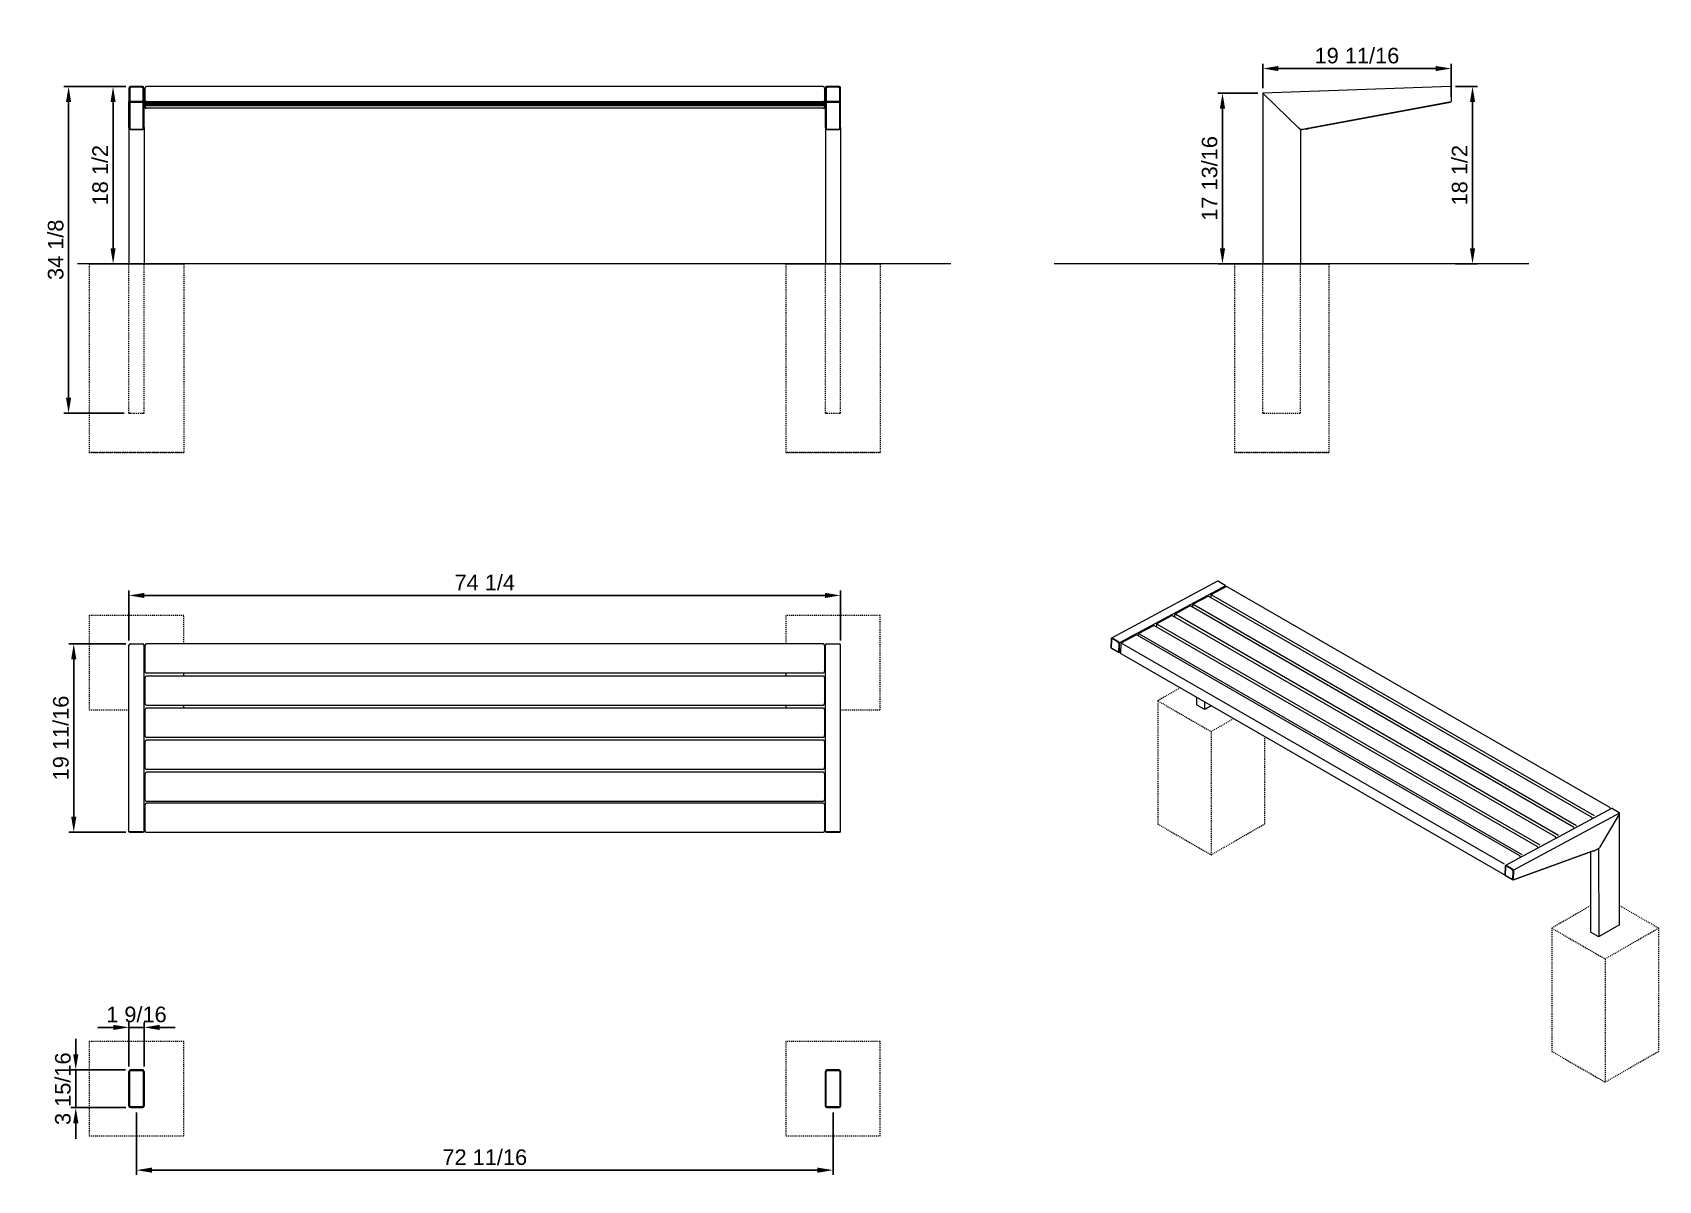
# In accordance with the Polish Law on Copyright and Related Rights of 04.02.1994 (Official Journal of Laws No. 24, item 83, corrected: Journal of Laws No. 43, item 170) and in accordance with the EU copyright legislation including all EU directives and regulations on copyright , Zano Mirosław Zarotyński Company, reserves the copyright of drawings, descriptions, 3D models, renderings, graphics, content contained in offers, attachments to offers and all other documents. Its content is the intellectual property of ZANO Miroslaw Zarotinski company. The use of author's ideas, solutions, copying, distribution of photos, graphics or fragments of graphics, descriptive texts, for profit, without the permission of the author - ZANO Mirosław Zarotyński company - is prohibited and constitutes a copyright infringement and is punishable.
# Model space of a CAD drawing. Header units: inches. Extents: x -1 to 169, y -3 to 117.
import ezdxf

# ---------------------------------------------------------------- set-up
doc = ezdxf.new("R2010")
doc.units = ezdxf.units.IN
doc.header["$PDSIZE"] = -1
doc.linetypes.add('HIDDEN', pattern=[1.905, 1.27, -0.635])
for name, color, linetype, lineweight in [('ZANO_R', 7, 'Continuous', 0), ('ZANO_R_przerywana', 250, 'HIDDEN', 0), ('ZANO_W', 1, 'Continuous', 0)]:
    doc.layers.add(name, color=color, linetype=linetype, lineweight=lineweight)
doc.styles.get("Standard").update_dxf_attribs({"font": 'arial.ttf'})
doc.dimstyles.new('amerykanie', dxfattribs={"dimtxt": 50, "dimasz": 50, "dimexe": 0.5, "dimexo": 0.5, "dimgap": 1, "dimtad": 1, "dimdec": 0, "dimzin": 0, "dimlunit": 5, "dimtxsty": 'Standard', "dimcen": 0.09, "dimclrd": 1, "dimclre": 1, "dimclrt": 1, "dimazin": 0, "dimtfac": 1, "dimtdec": 0, "dimtmove": 0, "dimatfit": 3, "dimfxl": 1, "dimtzin": 0, "dimarcsym": 1})

# ---------------------------------------------------------------- blocks, each defined once
blk = doc.blocks.new('*D355')
at = {"layer": 'Defpoints', "color": 0}
for p in [(9.67, 111.58), (7.85, 93.07), (9.51, 93.07)]:
    blk.add_point(p, dxfattribs=at)
at = {"layer": 'ZANO_W', "color": 1, "lineweight": -2}
for p, q in [((9.17, 111.58), (7.35, 111.58)), ((7.85, 109.96), (7.85, 94.7)), ((9.01, 93.07), (7.35, 93.07))]:
    blk.add_line(p, q, dxfattribs=at)
at = {"layer": 'ZANO_W', "color": 1}
for points in [[(8.12, 109.96), (7.58, 109.96), (7.85, 111.58)], [(7.58, 94.7), (8.12, 94.7), (7.85, 93.07)]]:
    blk.add_solid(points, dxfattribs=at)
at = {"layer": 'ZANO_W', "color": 1, "insert": (6.51, 102.33), "char_height": 1.625, "attachment_point": 5, "rotation": 90}
blk.add_mtext('18 1/2', dxfattribs=at)
blk = doc.blocks.new('*D356')
at = {"layer": 'Defpoints', "color": 0}
for p in [(9.67, 111.58), (3.21, 77.49), (9.51, 77.49)]:
    blk.add_point(p, dxfattribs=at)
at = {"layer": 'ZANO_W', "color": 1, "lineweight": -2}
for p, q in [((9.17, 111.58), (2.71, 111.58)), ((3.21, 109.96), (3.21, 79.11)), ((9.01, 77.49), (2.71, 77.49))]:
    blk.add_line(p, q, dxfattribs=at)
at = {"layer": 'ZANO_W', "color": 1}
for points in [[(3.48, 109.96), (2.94, 109.96), (3.21, 111.58)], [(2.94, 79.11), (3.48, 79.11), (3.21, 77.49)]]:
    blk.add_solid(points, dxfattribs=at)
at = {"layer": 'ZANO_W', "color": 1, "insert": (1.87, 94.54), "char_height": 1.625, "attachment_point": 5, "rotation": 90}
blk.add_mtext('34 1/8', dxfattribs=at)
blk = doc.blocks.new('*D357')
at = {"layer": 'Defpoints', "color": 0}
for p in [(147.45, 113.46), (127.79, 110.9), (147.45, 110.01)]:
    blk.add_point(p, dxfattribs=at)
at = {"layer": 'ZANO_W', "color": 1, "lineweight": -2}
for p, q in [((127.79, 111.4), (127.79, 113.96)), ((147.45, 110.51), (147.45, 113.96)), ((129.41, 113.46), (145.83, 113.46))]:
    blk.add_line(p, q, dxfattribs=at)
at = {"layer": 'ZANO_W', "color": 1}
for points in [[(129.41, 113.73), (129.41, 113.19), (127.79, 113.46)], [(145.83, 113.19), (145.83, 113.73), (147.45, 113.46)]]:
    blk.add_solid(points, dxfattribs=at)
at = {"layer": 'ZANO_W', "color": 1, "insert": (137.62, 114.8), "char_height": 1.625, "attachment_point": 5}
blk.add_mtext('19 11/16', dxfattribs=at)
blk = doc.blocks.new('*D358')
at = {"layer": 'Defpoints', "color": 0}
for p in [(127.79, 110.9), (123.59, 93.07), (127.79, 93.07)]:
    blk.add_point(p, dxfattribs=at)
at = {"layer": 'ZANO_W', "color": 1, "lineweight": -2}
for p, q in [((127.29, 110.9), (123.09, 110.9)), ((123.59, 109.27), (123.59, 94.7)), ((127.29, 93.07), (123.09, 93.07))]:
    blk.add_line(p, q, dxfattribs=at)
at = {"layer": 'ZANO_W', "color": 1}
for points in [[(123.87, 109.27), (123.32, 109.27), (123.59, 110.9)], [(123.32, 94.7), (123.87, 94.7), (123.59, 93.07)]]:
    blk.add_solid(points, dxfattribs=at)
at = {"layer": 'ZANO_W', "color": 1, "insert": (122.25, 101.99), "char_height": 1.625, "attachment_point": 5, "rotation": 90}
blk.add_mtext('17 13/16', dxfattribs=at)
blk = doc.blocks.new('*D359')
at = {"layer": 'Defpoints', "color": 0}
for p in [(147.4, 111.58), (147.4, 93.07), (149.68, 93.07)]:
    blk.add_point(p, dxfattribs=at)
at = {"layer": 'ZANO_W', "color": 1, "lineweight": -2}
for p, q in [((147.9, 111.58), (150.18, 111.58)), ((149.68, 109.96), (149.68, 94.7)), ((147.9, 93.07), (150.18, 93.07))]:
    blk.add_line(p, q, dxfattribs=at)
at = {"layer": 'ZANO_W', "color": 1}
for points in [[(149.95, 109.96), (149.41, 109.96), (149.68, 111.58)], [(149.41, 94.7), (149.95, 94.7), (149.68, 93.07)]]:
    blk.add_solid(points, dxfattribs=at)
at = {"layer": 'ZANO_W', "color": 1, "insert": (148.34, 102.33), "char_height": 1.625, "attachment_point": 5, "rotation": 90}
blk.add_mtext('18 1/2', dxfattribs=at)
blk = doc.blocks.new('*D360')
at = {"layer": 'Defpoints', "color": 0}
for p in [(83.75, 58.46), (9.51, 53.25), (83.75, 53.25)]:
    blk.add_point(p, dxfattribs=at)
at = {"layer": 'ZANO_W', "color": 1, "lineweight": -2}
for p, q in [((9.51, 53.75), (9.51, 58.96)), ((11.13, 58.46), (82.12, 58.46)), ((83.75, 53.75), (83.75, 58.96))]:
    blk.add_line(p, q, dxfattribs=at)
at = {"layer": 'ZANO_W', "color": 1}
for points in [[(11.13, 58.73), (11.13, 58.19), (9.51, 58.46)], [(82.12, 58.19), (82.12, 58.73), (83.75, 58.46)]]:
    blk.add_solid(points, dxfattribs=at)
at = {"layer": 'ZANO_W', "color": 1, "insert": (46.63, 59.8), "char_height": 1.625, "attachment_point": 5}
blk.add_mtext('74 1/4', dxfattribs=at)
blk = doc.blocks.new('*D361')
at = {"layer": 'Defpoints', "color": 0}
for p in [(9.67, 53.41), (3.75, 33.74), (9.67, 33.74)]:
    blk.add_point(p, dxfattribs=at)
at = {"layer": 'ZANO_W', "color": 1, "lineweight": -2}
for p, q in [((9.17, 53.41), (3.25, 53.41)), ((3.75, 51.79), (3.75, 35.37)), ((9.17, 33.74), (3.25, 33.74))]:
    blk.add_line(p, q, dxfattribs=at)
at = {"layer": 'ZANO_W', "color": 1}
for points in [[(4.02, 51.79), (3.48, 51.79), (3.75, 53.41)], [(3.48, 35.37), (4.02, 35.37), (3.75, 33.74)]]:
    blk.add_solid(points, dxfattribs=at)
at = {"layer": 'ZANO_W', "color": 1, "insert": (2.41, 43.58), "char_height": 1.625, "attachment_point": 5, "rotation": 90}
blk.add_mtext('19 11/16', dxfattribs=at)
blk = doc.blocks.new('*D362')
at = {"layer": 'Defpoints', "color": 0}
for p in [(10.3, 5), (82.96, 5), (82.96, -1.53)]:
    blk.add_point(p, dxfattribs=at)
at = {"layer": 'ZANO_W', "color": 1, "lineweight": -2}
for p, q in [((10.3, 4.5), (10.3, -2.03)), ((82.96, 4.5), (82.96, -2.03)), ((11.92, -1.53), (81.34, -1.53))]:
    blk.add_line(p, q, dxfattribs=at)
at = {"layer": 'ZANO_W', "color": 1}
for points in [[(11.92, -1.26), (11.92, -1.8), (10.3, -1.53)], [(81.34, -1.8), (81.34, -1.26), (82.96, -1.53)]]:
    blk.add_solid(points, dxfattribs=at)
at = {"layer": 'ZANO_W', "color": 1, "insert": (46.63, -0.19), "char_height": 1.625, "attachment_point": 5}
blk.add_mtext('72 11/16', dxfattribs=at)
blk = doc.blocks.new('*D363')
at = {"layer": 'Defpoints', "color": 0}
for p in [(11.09, 13.37), (9.51, 8.78), (11.09, 8.78)]:
    blk.add_point(p, dxfattribs=at)
at = {"layer": 'ZANO_W', "color": 1, "lineweight": -2}
for p, q in [((9.51, 9.28), (9.51, 13.87)), ((11.09, 9.28), (11.09, 13.87)), ((7.88, 13.37), (6.26, 13.37)), ((9.51, 13.37), (11.09, 13.37)), ((12.71, 13.37), (14.34, 13.37))]:
    blk.add_line(p, q, dxfattribs=at)
at = {"layer": 'ZANO_W', "color": 1}
for points in [[(7.88, 13.1), (7.88, 13.64), (9.51, 13.37)], [(12.71, 13.64), (12.71, 13.1), (11.09, 13.37)]]:
    blk.add_solid(points, dxfattribs=at)
at = {"layer": 'ZANO_W', "color": 1, "insert": (10.29, 14.71), "char_height": 1.625, "attachment_point": 5}
blk.add_mtext('1 9/16', dxfattribs=at)
blk = doc.blocks.new('*D364')
at = {"layer": 'Defpoints', "color": 0}
for p in [(9.66, 8.94), (3.96, 5), (9.67, 5)]:
    blk.add_point(p, dxfattribs=at)
at = {"layer": 'ZANO_W', "color": 1, "lineweight": -2}
for p, q in [((3.96, 10.56), (3.96, 12.19)), ((9.16, 8.94), (3.46, 8.94)), ((3.96, 8.94), (3.96, 5)), ((9.17, 5), (3.46, 5)), ((3.96, 3.37), (3.96, 1.75))]:
    blk.add_line(p, q, dxfattribs=at)
at = {"layer": 'ZANO_W', "color": 1}
for points in [[(3.69, 10.56), (4.23, 10.56), (3.96, 8.94)], [(4.23, 3.37), (3.69, 3.37), (3.96, 5)]]:
    blk.add_solid(points, dxfattribs=at)
at = {"layer": 'ZANO_W', "color": 1, "insert": (2.62, 6.97), "char_height": 1.625, "attachment_point": 5, "rotation": 90}
blk.add_mtext('3 15/16', dxfattribs=at)

msp = doc.modelspace()

# ---------------------------------------------------------------- linework, layer by layer
at = {"layer": 'ZANO_R'}
for p, q in [((9.50982, 111.42628), (9.50982, 110.00835)), ((9.5886, 111.42628), (9.5886, 110.00835)), ((9.5886, 111.33181), (9.5886, 110.04867)), ((10.92765, 111.58372), (9.66736, 111.58372)), ((10.92765, 111.505), (9.66736, 111.505)), ((10.83313, 111.505), (9.76188, 111.505)), ((11.00642, 110.00835), (11.00642, 111.42628)), ((11.00642, 110.04867), (11.00642, 111.33181)), ((11.08519, 110.00835), (11.08519, 111.42628)), ((11.18365, 110.00382), (11.18365, 111.42078)), ((81.91743, 111.57832), (11.34119, 111.57832)), ((11.34119, 111.57822), (11.34119, 111.57832)), ((81.91743, 111.57832), (81.91743, 111.57822)), ((82.07497, 111.42078), (82.07497, 110.00382)), ((82.17343, 111.42628), (82.17343, 110.00835)), ((82.2522, 111.42628), (82.2522, 110.00835)), ((82.2522, 111.33181), (82.2522, 110.04867)), ((83.59126, 111.58372), (82.33097, 111.58372)), ((83.59126, 111.505), (82.33097, 111.505)), ((83.49674, 111.505), (82.42549, 111.505)), ((83.67003, 110.00835), (83.67003, 111.42628)), ((83.67003, 110.04867), (83.67003, 111.33181)), ((83.74879, 110.00835), (83.74879, 111.42628)), ((147.39817, 111.58372), (127.78566, 110.89883)), ((127.78566, 110.89883), (127.78566, 93.07321)), ((131.56653, 107.24769), (127.9432, 110.7467)), ((147.40367, 111.42628), (147.45319, 110.00835)), ((9.5886, 110.00835), (9.50982, 110.00835)), ((9.50982, 107.29202), (9.50982, 110.00835)), ((9.5886, 110.04867), (11.00642, 110.04867)), ((9.5886, 110.04593), (11.00642, 110.04593)), ((9.5886, 109.99522), (9.5886, 110.00835)), ((9.5886, 109.91777), (9.5886, 109.99522)), ((11.00642, 109.99522), (9.5886, 109.99522)), ((11.00642, 109.91777), (9.5886, 109.91777)), ((9.5886, 109.91777), (9.5886, 107.15464)), ((11.08519, 110.00835), (11.00642, 110.00835)), ((11.00642, 110.00835), (11.00642, 109.99522)), ((11.00642, 109.91777), (11.00642, 109.99522)), ((11.00642, 107.15464), (11.00642, 109.91777)), ((11.08519, 107.29202), (11.08519, 110.00835)), ((11.18365, 109.98183), (11.18365, 110.00382)), ((11.18365, 109.91697), (11.18365, 109.98183)), ((82.07497, 109.98183), (11.18365, 109.98183)), ((11.18365, 109.89361), (11.18365, 109.91697)), ((11.18365, 109.80014), (11.18365, 109.89361)), ((11.18365, 109.77678), (11.18365, 109.80014)), ((11.18365, 109.68331), (11.18365, 109.77678)), ((11.18365, 109.65994), (11.18365, 109.68331)), ((11.18365, 109.65994), (11.18365, 109.58847)), ((11.18365, 109.58847), (82.07497, 109.58847)), ((11.18365, 109.58847), (11.18365, 109.35231)), ((11.18365, 109.35231), (82.07497, 109.35231)), ((11.18365, 109.35231), (11.18365, 109.33032)), ((11.34119, 110.00931), (81.91743, 110.00931)), ((11.34119, 109.91148), (81.91743, 109.91148)), ((11.34119, 109.8991), (81.91743, 109.8991)), ((11.34119, 109.79464), (81.91743, 109.79464)), ((11.34119, 109.78227), (81.91743, 109.78227)), ((11.34119, 109.67781), (81.91743, 109.67781)), ((81.91743, 109.66544), (11.34119, 109.66544)), ((81.91743, 109.32482), (11.34119, 109.32482)), ((82.07497, 109.98183), (82.07497, 110.00382)), ((82.07497, 109.91697), (82.07497, 109.98183)), ((82.07497, 109.91697), (82.07497, 109.89361)), ((82.07497, 109.80014), (82.07497, 109.89361)), ((82.07497, 109.80014), (82.07497, 109.77678)), ((82.07497, 109.68331), (82.07497, 109.77678)), ((82.07497, 109.68331), (82.07497, 109.65994)), ((82.07497, 109.58847), (82.07497, 109.65994)), ((82.07497, 109.58847), (82.07497, 109.35231)), ((82.07497, 109.35231), (82.07497, 109.33032)), ((82.2522, 110.00835), (82.17343, 110.00835)), ((82.17343, 107.29202), (82.17343, 110.00835)), ((82.2522, 110.04867), (83.67003, 110.04867)), ((82.2522, 110.04593), (83.67003, 110.04593)), ((82.2522, 109.99522), (82.2522, 110.00835)), ((82.2522, 109.91777), (82.2522, 109.99522)), ((83.67003, 109.99522), (82.2522, 109.99522)), ((83.67003, 109.91777), (82.2522, 109.91777)), ((82.2522, 109.91777), (82.2522, 107.15464)), ((83.74879, 110.00835), (83.67003, 110.00835)), ((83.67003, 110.00835), (83.67003, 109.99522)), ((83.67003, 109.91777), (83.67003, 109.99522)), ((83.67003, 107.15464), (83.67003, 109.91777)), ((83.74879, 107.29202), (83.74879, 110.00835)), ((147.39687, 109.91777), (132.52795, 107.15464)), ((132.83612, 107.29202), (147.45319, 110.00835)), ((147.39687, 109.91777), (147.38248, 109.99522)), ((9.50982, 107.29202), (9.50982, 107.24769)), ((9.50982, 107.24769), (9.50982, 93.07321)), ((9.66736, 107.09792), (10.92765, 107.09792)), ((10.92765, 107.09556), (9.66736, 107.09556)), ((9.8249, 107.11147), (10.77012, 107.11147)), ((11.08519, 107.29202), (11.08519, 107.24769)), ((11.08519, 107.24769), (11.08519, 93.07321)), ((82.17343, 107.29202), (82.17343, 107.24769)), ((82.17343, 107.24769), (82.17343, 93.07321)), ((82.33097, 107.09792), (83.59126, 107.09792)), ((83.59126, 107.09556), (82.33097, 107.09556)), ((82.4885, 107.11147), (83.43372, 107.11147)), ((83.74879, 107.29202), (83.74879, 107.24769)), ((83.74879, 107.24769), (83.74879, 93.07321)), ((131.79159, 107.09792), (131.72407, 107.09556)), ((131.72407, 107.09556), (131.72407, 93.07321)), ((132.29563, 107.11147), (132.28123, 107.18891)), ((95.24332, 93.07321), (4.13394, 93.07321)), ((5.3745, 93.07321), (15.22052, 93.07321)), ((15.22052, 93.07321), (5.3745, 93.07321)), ((9.50982, 93.07321), (9.66736, 93.07321)), ((9.66736, 93.07321), (9.50982, 93.07321)), ((9.66736, 93.07321), (10.92765, 93.07321)), ((10.92765, 93.07321), (11.08519, 93.07321)), ((11.08519, 93.07321), (10.92765, 93.07321)), ((78.0381, 93.07321), (87.88412, 93.07321)), ((87.88412, 93.07321), (78.0381, 93.07321)), ((82.17343, 93.07321), (82.33097, 93.07321)), ((82.33097, 93.07321), (82.17343, 93.07321)), ((82.33097, 93.07321), (83.59126, 93.07321)), ((83.59126, 93.07321), (83.74879, 93.07321)), ((83.74879, 93.07321), (83.59126, 93.07321)), ((155.54206, 93.07321), (106.01694, 93.07321)), ((124.83185, 93.07321), (134.67787, 93.07321)), ((134.67787, 93.07321), (124.83185, 93.07321)), ((127.78566, 93.07321), (127.9432, 93.07321)), ((127.9432, 93.07321), (127.78566, 93.07321)), ((127.9432, 93.07321), (131.56653, 93.07321)), ((131.56653, 93.07321), (131.72407, 93.07321)), ((131.72407, 93.07321), (131.56653, 93.07321)), ((9.50982, 77.48972), (9.66736, 77.48972)), ((9.66736, 77.48972), (9.50982, 77.48972)), ((123.07417, 59.95023), (112.00375, 54.00583)), ((123.91367, 59.46721), (112.84325, 53.52281)), ((123.161, 59.95677), (123.87393, 59.54521)), ((123.91084, 59.34445), (123.91084, 59.46466)), ((122.05717, 58.3491), (120.54312, 57.53611)), ((162.10376, 35.2996), (122.1798, 58.34721)), ((122.36933, 58.44506), (122.36327, 58.24129)), ((123.94973, 59.36533), (122.43568, 58.55235)), ((162.41717, 35.44313), (122.49321, 58.49073)), ((123.87393, 59.34294), (123.85808, 59.31612)), ((163.99632, 36.31584), (124.07236, 59.36345)), ((118.27205, 56.31663), (116.758, 55.50364)), ((158.31863, 33.26714), (118.39468, 56.31474)), ((118.58421, 56.41259), (118.57815, 56.20883)), ((120.16461, 57.33286), (118.65056, 56.51988)), ((158.63205, 33.41066), (118.70809, 56.45827)), ((160.2112, 34.28337), (120.28724, 57.33098)), ((120.47677, 57.42882), (120.47071, 57.22506)), ((160.52461, 34.42689), (120.60065, 57.4745)), ((114.55372, 54.32003), (113.03967, 53.50704)), ((154.60031, 31.27053), (114.67635, 54.31814)), ((114.79909, 54.38012), (114.79521, 54.24953)), ((116.37949, 55.3004), (114.86544, 54.48741)), ((154.84692, 31.37819), (114.92297, 54.4258)), ((156.42607, 32.2509), (116.50212, 55.29851)), ((116.69165, 55.39635), (116.68559, 55.19259)), ((156.73949, 32.39442), (116.81553, 55.44203)), ((9.50982, 33.79223), (9.50982, 53.25271)), ((9.66736, 53.41024), (10.92765, 53.41024)), ((11.08519, 33.79223), (11.08519, 53.25271)), ((11.18365, 50.55962), (11.18365, 53.23611)), ((81.91743, 53.39365), (11.34119, 53.39365)), ((11.34119, 53.39355), (11.34119, 53.39365)), ((81.91743, 53.39365), (81.91743, 53.39355)), ((82.07497, 53.23611), (82.07497, 50.55962)), ((82.17343, 33.79223), (82.17343, 53.25271)), ((82.33097, 53.41024), (83.59126, 53.41024)), ((83.74879, 33.79223), (83.74879, 53.25271)), ((111.97426, 53.94624), (111.94625, 53.00384)), ((111.99081, 52.97811), (111.94625, 53.00384)), ((112.01882, 53.92052), (111.99081, 52.97811)), ((112.01981, 52.98863), (111.99081, 52.97811)), ((112.01695, 53.85773), (111.99161, 53.00491)), ((111.99161, 53.00491), (112.79365, 52.5419)), ((112.02266, 52.93733), (112.0294, 52.98309)), ((112.82471, 52.47432), (112.02266, 52.93733)), ((112.07883, 53.93909), (112.04939, 53.92328)), ((112.77786, 53.53555), (112.06493, 53.94711)), ((112.77941, 53.58787), (112.06649, 53.99943)), ((112.72439, 53.56642), (112.1184, 53.91625)), ((112.79285, 52.5151), (112.82086, 53.45751)), ((112.79365, 52.5419), (112.81899, 53.39472)), ((112.83741, 52.48938), (112.86542, 53.43178)), ((112.97332, 53.39975), (112.94533, 52.45799)), ((153.02116, 30.39782), (113.0972, 53.44543)), ((112.83741, 52.48938), (112.79285, 52.5151)), ((112.94713, 52.51873), (112.82471, 52.47432)), ((112.82471, 52.47432), (112.82775, 52.49496)), ((112.94745, 52.52929), (112.83741, 52.48938)), ((112.98224, 52.40642), (152.9062, 29.35881)), ((11.18365, 50.51839), (11.18365, 50.55962)), ((11.18365, 47.21402), (11.18365, 49.8905)), ((81.91743, 50.36095), (11.34119, 50.36095)), ((81.91743, 50.04804), (11.34119, 50.04804)), ((11.34119, 50.04804), (11.34119, 50.04794)), ((15.22052, 50.04804), (15.22052, 50.36095)), ((78.0381, 50.36095), (78.0381, 50.04804)), ((81.91743, 50.04794), (81.91743, 50.04804)), ((82.07497, 50.55962), (82.07497, 50.51839)), ((82.07497, 49.8905), (82.07497, 47.21402)), ((120.89619, 47.8378), (120.89619, 47.0778)), ((11.08519, 46.51803), (11.18365, 46.51803)), ((11.18365, 47.17278), (11.18365, 47.21402)), ((11.18365, 43.86841), (11.18365, 46.5449)), ((11.34119, 47.01534), (81.91743, 47.01534)), ((81.91743, 46.70243), (11.34119, 46.70243)), ((11.34119, 46.70243), (11.34119, 46.70234)), ((15.22052, 46.70243), (15.22052, 47.01534)), ((78.0381, 47.01534), (78.0381, 46.70243)), ((81.91743, 46.70234), (81.91743, 46.70243)), ((82.07497, 47.21402), (82.07497, 47.17278)), ((82.07497, 46.5449), (82.07497, 43.86841)), ((82.07497, 46.51803), (82.17343, 46.51803)), ((120.9331, 47.02635), (121.64603, 46.61479)), ((121.82426, 46.61479), (122.4195, 46.95841)), ((11.18365, 43.82718), (11.18365, 43.86841)), ((11.18365, 40.5228), (11.18365, 43.19929)), ((11.34119, 43.66974), (81.91743, 43.66974)), ((81.91743, 43.35683), (11.34119, 43.35683)), ((11.34119, 43.35683), (11.34119, 43.35673)), ((81.91743, 43.35673), (81.91743, 43.35683)), ((82.07497, 43.86841), (82.07497, 43.82718)), ((82.07497, 43.19929), (82.07497, 40.5228)), ((11.18365, 40.48157), (11.18365, 40.5228)), ((11.18365, 37.1772), (11.18365, 39.85368)), ((11.34119, 40.32413), (81.91743, 40.32413)), ((81.91743, 40.01122), (11.34119, 40.01122)), ((11.34119, 40.01122), (11.34119, 40.01112)), ((81.91743, 40.01112), (81.91743, 40.01122)), ((82.07497, 40.5228), (82.07497, 40.48157)), ((82.07497, 39.85368), (82.07497, 37.1772)), ((11.18365, 37.13596), (11.18365, 37.1772)), ((11.18365, 33.94967), (11.18365, 36.62616)), ((11.34119, 36.97852), (81.91743, 36.97852)), ((81.91743, 36.78369), (11.34119, 36.78369)), ((11.34119, 36.78369), (11.34119, 36.7836)), ((81.91743, 36.7836), (81.91743, 36.78369)), ((82.07497, 37.1772), (82.07497, 37.13596)), ((82.07497, 36.62616), (82.07497, 33.94967)), ((164.17891, 36.22097), (153.1085, 30.27657)), ((165.01841, 35.73795), (153.94799, 29.79355)), ((164.05788, 36.15598), (164.05928, 36.20295)), ((164.26574, 36.22751), (164.97867, 35.81594)), ((165.01558, 24.12022), (165.01558, 35.73539)), ((11.18365, 33.90019), (11.18365, 33.94967)), ((82.07497, 33.94967), (82.07497, 33.90019)), ((160.27276, 34.12351), (160.27416, 34.17048)), ((162.16532, 35.13974), (162.16672, 35.18671)), ((164.97867, 35.61368), (162.929, 32.14476)), ((9.50982, 33.79223), (9.50982, 33.74272)), ((9.5886, 33.74272), (9.50982, 33.74272)), ((9.5886, 33.79223), (9.5886, 33.74272)), ((9.5886, 33.78893), (9.5886, 33.74412)), ((9.5886, 33.74412), (11.00642, 33.74412)), ((10.92765, 33.79773), (9.66736, 33.79773)), ((10.92765, 33.79498), (9.66736, 33.79498)), ((10.83313, 33.79498), (9.76188, 33.79498)), ((11.00642, 33.74272), (11.00642, 33.79223)), ((11.00642, 33.74412), (11.00642, 33.78893)), ((11.08519, 33.74272), (11.00642, 33.74272)), ((11.08519, 33.74272), (11.08519, 33.79223)), ((11.34119, 33.74275), (81.91743, 33.74275)), ((82.17343, 33.79223), (82.17343, 33.74272)), ((82.2522, 33.74272), (82.17343, 33.74272)), ((82.2522, 33.79223), (82.2522, 33.74272)), ((82.2522, 33.78893), (82.2522, 33.74412)), ((82.2522, 33.74412), (83.67003, 33.74412)), ((83.59126, 33.79773), (82.33097, 33.79773)), ((83.59126, 33.79498), (82.33097, 33.79498)), ((83.49674, 33.79498), (82.42549, 33.79498)), ((83.67003, 33.74272), (83.67003, 33.79223)), ((83.67003, 33.74412), (83.67003, 33.78893)), ((83.74879, 33.74272), (83.67003, 33.74272)), ((83.74879, 33.74272), (83.74879, 33.79223)), ((158.3802, 33.10727), (158.3816, 33.15424)), ((162.34058, 31.79574), (153.92945, 28.74506)), ((162.21081, 31.75912), (153.94215, 28.76012)), ((154.66188, 31.11067), (154.66327, 31.15764)), ((156.48764, 32.09104), (156.48904, 32.13801)), ((162.00093, 31.67254), (162.00093, 23.34853)), ((162.60889, 31.92912), (162.8376, 32.05193)), ((153.079, 30.21698), (153.05099, 29.27457)), ((153.09555, 29.24885), (153.05099, 29.27457)), ((153.12356, 30.19125), (153.09555, 29.24885)), ((153.12455, 29.25937), (153.09555, 29.24885)), ((153.12169, 30.12847), (153.09635, 29.27565)), ((153.09635, 29.27565), (153.89839, 28.81264)), ((153.12741, 29.20807), (153.13414, 29.25383)), ((153.92945, 28.74506), (153.12741, 29.20807)), ((153.18358, 30.20982), (153.15414, 30.19402)), ((153.8826, 29.80629), (153.16967, 30.21785)), ((153.88416, 29.85861), (153.17123, 30.27017)), ((153.82913, 29.83715), (153.22314, 30.18698)), ((153.89759, 28.78584), (153.9256, 29.72824)), ((153.89839, 28.81264), (153.92374, 29.66546)), ((153.94215, 28.76012), (153.97016, 29.70252)), ((153.94215, 28.76012), (153.89759, 28.78584)), ((153.92945, 28.74506), (153.93249, 28.7657)), ((162.929, 22.88552), (164.97867, 24.06877)), ((162.03784, 23.29709), (162.75077, 22.88552)), ((9.50982, 8.77768), (9.50982, 5.15435)), ((9.50982, 5.15435), (9.50982, 8.77768)), ((9.5886, 5.15435), (9.5886, 8.77768)), ((10.92765, 8.93522), (9.66736, 8.93522)), ((9.66736, 8.93522), (10.92765, 8.93522)), ((9.66736, 8.85645), (10.92765, 8.85645)), ((11.00642, 8.77768), (11.00642, 5.15435)), ((11.08519, 5.15435), (11.08519, 8.77768)), ((11.08519, 8.77768), (11.08519, 5.15435)), ((82.17343, 8.77768), (82.17343, 5.15435)), ((82.17343, 5.15435), (82.17343, 8.77768)), ((82.2522, 5.15435), (82.2522, 8.77768)), ((83.59126, 8.93522), (82.33097, 8.93522)), ((82.33097, 8.93522), (83.59126, 8.93522)), ((82.33097, 8.85645), (83.59126, 8.85645)), ((83.67003, 8.77768), (83.67003, 5.15435)), ((83.74879, 5.15435), (83.74879, 8.77768)), ((83.74879, 8.77768), (83.74879, 5.15435)), ((10.92765, 5.07558), (9.66736, 5.07558)), ((9.66736, 4.99681), (10.92765, 4.99681)), ((10.92765, 4.99681), (9.66736, 4.99681)), ((83.59126, 5.07558), (82.33097, 5.07558)), ((82.33097, 4.99681), (83.59126, 4.99681)), ((83.59126, 4.99681), (82.33097, 4.99681))]:
    msp.add_line(p, q, dxfattribs=at)
at = {"layer": 'ZANO_R', "flags": 128}
for points in [[(127.9432, 110.7467), (127.91584, 110.77312), (127.88932, 110.79873), (127.86443, 110.82277), (127.84193, 110.84449), (127.82252, 110.86324), (127.80677, 110.87845), (127.79516, 110.88966), (127.78805, 110.89652), (127.78566, 110.89883)], [(127.78566, 110.89883), (127.78805, 110.89652), (127.79516, 110.88966), (127.80677, 110.87845), (127.82252, 110.86324), (127.84193, 110.84449), (127.86443, 110.82277), (127.88932, 110.79873), (127.91584, 110.77312), (127.9432, 110.7467)], [(147.39817, 111.58372), (147.39828, 111.58069), (147.39859, 111.57173), (147.3991, 111.55718), (147.39978, 111.5376), (147.40062, 111.51375), (147.40157, 111.48653), (147.4026, 111.45699), (147.40367, 111.42628)], [(9.5886, 107.15464), (9.59314, 107.14622), (9.60658, 107.13812), (9.62842, 107.13065), (9.6578, 107.12411), (9.69361, 107.11874), (9.73447, 107.11475), (9.7788, 107.11229), (9.8249, 107.11147)], [(10.77012, 107.11147), (10.81622, 107.11229), (10.86055, 107.11475), (10.9014, 107.11874), (10.93721, 107.12411), (10.96659, 107.13065), (10.98843, 107.13812), (11.00188, 107.14622), (11.00642, 107.15464)], [(82.2522, 107.15464), (82.25674, 107.14622), (82.27019, 107.13812), (82.29202, 107.13065), (82.32141, 107.12411), (82.35722, 107.11874), (82.39807, 107.11475), (82.4424, 107.11229), (82.4885, 107.11147)], [(83.43372, 107.11147), (83.47982, 107.11229), (83.52415, 107.11475), (83.565, 107.11874), (83.60081, 107.12411), (83.6302, 107.13065), (83.65204, 107.13812), (83.66548, 107.14622), (83.67003, 107.15464)], [(131.72407, 107.09556), (131.72167, 107.09787), (131.71457, 107.10473), (131.70296, 107.11594), (131.68721, 107.13115), (131.66779, 107.1499), (131.6453, 107.17162), (131.62041, 107.19566), (131.59389, 107.22127), (131.56653, 107.24769)], [(131.56653, 107.24769), (131.59726, 107.21801), (131.62682, 107.18947), (131.65405, 107.16317), (131.67793, 107.14012), (131.69752, 107.1212), (131.71208, 107.10714), (131.72104, 107.09848), (131.72407, 107.09556)], [(131.79159, 107.09792), (131.79921, 107.09933), (131.82194, 107.10356), (131.85947, 107.11053), (131.91124, 107.12015), (131.97649, 107.13228), (132.05428, 107.14673), (132.14347, 107.16331), (132.24276, 107.18176), (132.3507, 107.20182), (132.46573, 107.22319), (132.58615, 107.24557), (132.71022, 107.26863), (132.83612, 107.29202)], [(132.52795, 107.15464), (132.48263, 107.14622), (132.43904, 107.13812), (132.39888, 107.13065), (132.36367, 107.12411), (132.33478, 107.11874), (132.31331, 107.11475), (132.30009, 107.11229), (132.29563, 107.11147)]]:
    msp.add_lwpolyline(points, dxfattribs=at)
at = {"layer": 'ZANO_R'}
for points in [[(121.73514, 46.59307), (121.73514, 47.35348)], [(162.8376, 32.05193), (162.83994, 22.86381)]]:
    msp.add_lwpolyline(points, dxfattribs=at)
for centre, radius, start, end in [((9.66732, 111.42622), 0.15749, 89.9831698, 179.9809611), ((9.76183, 111.33176), 0.17323, 89.982342, 179.9842727), ((9.66734, 111.42626), 0.07874, 89.9806546, 179.9851839), ((10.83318, 111.33176), 0.17323, 0.0157273, 90.017658), ((10.9277, 111.42622), 0.15749, 0.0190389, 90.0168302), ((10.92768, 111.42626), 0.07874, 0.0148161, 90.0193455), ((11.34118, 111.42078), 0.15754, 90, 180), ((81.91743, 111.42078), 0.15754, 0, 90), ((82.33092, 111.42623), 0.15749, 89.9824153, 179.9827028), ((82.42544, 111.33176), 0.17324, 89.9825506, 179.9827301), ((82.33094, 111.42625), 0.07875, 89.9833263, 179.9818184), ((83.49679, 111.33176), 0.17324, 0.0171973, 90.0174978), ((83.59131, 111.42623), 0.15749, 0.0173013, 90.0176073), ((83.59128, 111.42625), 0.07874, 0.0178863, 90.0169156), ((11.30184, 108.87679), 1.13321, 88.0104132, 95.9869727), ((11.30184, 111.044), 1.13321, 264.0130273, 271.9895868), ((11.30184, 108.76658), 1.13321, 88.0104132, 95.9869727), ((11.30184, 110.92717), 1.13321, 264.0130273, 271.9895868), ((11.30184, 108.64975), 1.13321, 88.0104132, 95.9869727), ((11.30184, 110.81034), 1.13321, 264.0130273, 271.9895868), ((11.30184, 108.53292), 1.13321, 88.0104132, 95.9869727), ((11.30184, 110.45735), 1.13321, 264.0130273, 271.9895868), ((81.95678, 108.8768), 1.13319, 84.0130052, 91.989542), ((81.95678, 111.04399), 1.13319, 268.010458, 275.9869948), ((81.95678, 108.76659), 1.13319, 84.0130052, 91.989542), ((81.95678, 110.92715), 1.13319, 268.010458, 275.9869948), ((81.95678, 108.64976), 1.13319, 84.0130052, 91.989542), ((81.95678, 110.81032), 1.13319, 268.010458, 275.9869948), ((81.95678, 108.53293), 1.13319, 84.0130052, 91.989542), ((81.95678, 110.45733), 1.13319, 268.010458, 275.9869948), ((124.00935, 59.2543), 0.12603, 60.0026883, 118.2341306), ((122.11679, 58.23807), 0.12603, 60.0026883, 118.2341306), ((122.4953, 58.44131), 0.12603, 118.2341306, 178.2975694), ((118.33167, 56.2056), 0.12603, 60.0026883, 118.2341306), ((118.71018, 56.40884), 0.12603, 118.2341306, 178.2975694), ((120.22423, 57.22183), 0.12603, 60.0026883, 118.2341306), ((120.60274, 57.42508), 0.12603, 118.2341306, 178.2975694), ((114.61334, 54.209), 0.12603, 60.0026883, 118.2341306), ((114.92506, 54.37638), 0.12603, 118.2341306, 178.2975694), ((116.43911, 55.18936), 0.12603, 60.0026883, 118.2341306), ((116.81762, 55.39261), 0.12603, 118.2341306, 178.2975694), ((9.66736, 53.25271), 0.15754, 90, 180), ((10.92765, 53.25271), 0.15754, 0, 90), ((11.34118, 53.23611), 0.15754, 90, 180), ((81.91743, 53.23611), 0.15754, 0, 90), ((82.33097, 53.25271), 0.15754, 90, 180), ((83.59126, 53.25271), 0.15754, 0, 90), ((112.03136, 53.95378), 0.0576, 52.4258681, 187.5243112), ((112.07976, 53.86603), 0.06336, 52.4256937, 187.5286426), ((112.04737, 53.92429), 0.0288, 52.4227504, 187.5302866), ((112.61215, 53.39266), 0.20686, 0.5711854, 57.1385923), ((112.72684, 53.45657), 0.09402, 0.5709887, 57.1395152), ((112.67737, 53.4299), 0.18806, 0.573391, 57.1381329), ((113.09929, 53.39601), 0.12603, 118.2341306, 178.2975694), ((113.00438, 52.46126), 0.05914, 183.1704812, 248.0199829), ((11.34114, 50.51844), 0.15749, 180.0174609, 270.0184083), ((11.34118, 49.8905), 0.15754, 90, 180), ((81.91748, 50.51844), 0.15749, 269.9825412, 359.9825502), ((81.91743, 49.8905), 0.15754, 0, 90), ((11.34114, 47.17283), 0.15749, 180.0175053, 270.0183638), ((11.34118, 46.5449), 0.15754, 90, 180), ((81.91748, 47.17283), 0.15749, 269.9825856, 359.9825057), ((81.91743, 46.5449), 0.15754, 0, 90), ((120.95926, 47.08409), 0.06339, 185.6965976, 245.6244833), ((121.73514, 46.78679), 0.19372, 242.6103052, 297.3891404), ((11.34114, 43.82722), 0.15749, 180.0174164, 270.0184527), ((11.34118, 43.19929), 0.15754, 90, 180), ((81.91748, 43.82722), 0.15749, 269.9824968, 359.9825946), ((81.91743, 43.19929), 0.15754, 0, 90), ((11.34113, 40.48162), 0.15749, 180.0170804, 270.0187887), ((11.34118, 39.85368), 0.15754, 90, 180), ((81.91748, 40.48162), 0.15749, 269.9821608, 359.9829306), ((81.91743, 39.85368), 0.15754, 0, 90), ((11.34114, 37.13601), 0.15749, 180.0179301, 270.017939), ((11.34118, 36.62616), 0.15754, 90, 180), ((81.91748, 37.13601), 0.15749, 269.9830105, 359.9820809), ((81.91743, 36.62616), 0.15754, 0, 90), ((163.93331, 36.20669), 0.12603, 358.2975694, 60.0026883), ((160.14819, 34.17422), 0.12603, 358.2975694, 60.0026883), ((162.04075, 35.19046), 0.12603, 358.2975694, 60.0026883), ((9.62802, 32.66524), 1.13317, 88.0102664, 95.9871194), ((9.64769, 33.22882), 0.5665, 88.0098874, 95.9876174), ((9.75455, 30.05066), 3.74433, 89.8878055, 91.7395156), ((10.84018, 30.01101), 3.78398, 88.3134461, 90.1067779), ((10.96699, 32.66524), 1.13317, 84.0128806, 91.9897336), ((10.94732, 33.22882), 0.5665, 84.0123826, 91.9901126), ((11.34113, 33.90024), 0.15749, 180.0170804, 270.0187887), ((81.91748, 33.90024), 0.15749, 269.9821608, 359.9829306), ((82.29162, 32.66534), 1.13307, 88.0100326, 95.9874221), ((82.38221, 32.54936), 1.24637, 88.0102293, 95.987691), ((82.3113, 33.22873), 0.5666, 88.0104632, 95.9869933), ((83.54001, 32.54937), 1.24636, 84.0122964, 91.9897816), ((83.6306, 32.66534), 1.13307, 84.0125788, 91.9899684), ((83.61093, 33.22873), 0.56659, 84.012954, 91.9895858), ((156.36306, 32.14175), 0.12603, 358.2975694, 60.0026883), ((158.25562, 33.15799), 0.12603, 358.2975694, 60.0026883), ((154.5373, 31.16139), 0.12603, 358.2975694, 60.0026883), ((162.31581, 31.8816), 0.08937, 286.0944505, 322.1517899), ((152.99975, 29.53879), 0.20284, 242.5341922, 285.227906), ((153.13611, 30.22452), 0.0576, 52.4252655, 187.5265659), ((153.18451, 30.13677), 0.06336, 52.4255551, 187.5265486), ((153.15211, 30.19503), 0.0288, 52.4260915, 187.5257846), ((153.71689, 29.66339), 0.20686, 0.5721562, 57.1384039), ((153.83158, 29.7273), 0.09403, 0.5730207, 57.1378657), ((153.78212, 29.70064), 0.18806, 0.572213, 57.1387371), ((164.95251, 24.12651), 0.06338, 294.3746862, 354.3052264), ((162.064, 23.35482), 0.06339, 185.6948321, 245.625248), ((162.83989, 23.05752), 0.19371, 242.6097091, 297.3902909), ((9.66736, 8.77768), 0.15754, 90, 180), ((9.66736, 8.77768), 0.15754, 90, 180), ((9.66736, 8.77768), 0.07877, 90, 180), ((10.92765, 8.77768), 0.15754, 0, 90), ((10.92765, 8.77768), 0.15754, 0, 90), ((10.92765, 8.77768), 0.07877, 0, 90), ((82.33097, 8.77768), 0.15754, 90, 180), ((82.33097, 8.77768), 0.15754, 90, 180), ((82.33097, 8.77768), 0.07877, 90, 180), ((83.59126, 8.77768), 0.15754, 0, 90), ((83.59126, 8.77768), 0.15754, 0, 90), ((83.59126, 8.77768), 0.07877, 0, 90), ((9.66736, 5.15435), 0.15754, 180, 270), ((9.66736, 5.15435), 0.15754, 180, 270), ((9.66736, 5.15435), 0.07877, 180, 270), ((10.92765, 5.15435), 0.15754, 270, 0), ((10.92765, 5.15435), 0.15754, 270, 0), ((10.92765, 5.15435), 0.07877, 270, 0), ((82.33097, 5.15435), 0.15754, 180, 270), ((82.33097, 5.15435), 0.15754, 180, 270), ((82.33097, 5.15435), 0.07877, 180, 270), ((83.59126, 5.15435), 0.15754, 270, 0), ((83.59126, 5.15435), 0.15754, 270, 0), ((83.59126, 5.15435), 0.07877, 270, 0)]:
    msp.add_arc(centre, radius, start, end, dxfattribs=at)
for centre, major_axis, ratio, start_param, end_param in [((9.66736, 107.29202), (0, 0.19411), 0.811590339, 1.570796327, 3.141592654), ((9.66736, 107.24769), (0.15754, 0), 0.965688775, 3.141592654, 4.71238898), ((9.66736, 107.24769), (0.15754, 0), 0.965688775, 3.141592654, 4.71238898), ((10.92765, 107.29202), (0, 0.19411), 0.811590339, 3.141592654, 4.71238898), ((10.92765, 107.24769), (0.15754, 0), 0.965688775, 4.71238898, 6.283185307), ((10.92765, 107.24769), (0.15754, 0), 0.965688775, 4.71238898, 6.283185307), ((82.33097, 107.29202), (0, 0.19411), 0.811590339, 1.570796327, 3.141592654), ((82.33097, 107.24769), (0.15754, 0), 0.965688775, 3.141592654, 4.71238898), ((82.33097, 107.24769), (0.15754, 0), 0.965688775, 3.141592654, 4.71238898), ((83.59126, 107.29202), (0, 0.19411), 0.811590339, 3.141592654, 4.71238898), ((83.59126, 107.24769), (0.15754, 0), 0.965688775, 4.71238898, 6.283185307), ((83.59126, 107.24769), (0.15754, 0), 0.965688775, 4.71238898, 6.283185307), ((123.07188, 59.80595), (0.08992, 0.15035), 0.587320953, 0.009078715, 0.776319448), ((123.07188, 59.80595), (0.08992, 0.15035), 0.587320953, 0.009078715, 0.776319448), ((123.78481, 59.39439), (0.08992, 0.15035), 0.587320953, 4.721467696, 6.292264022), ((123.78481, 59.39439), (0.08992, 0.15035), 0.587320953, 4.721467696, 6.292264022), ((164.17663, 36.07669), (0.08992, 0.15035), 0.587320953, 0.009078715, 0.776319448), ((164.17663, 36.07669), (0.08992, 0.15035), 0.587320953, 0.009078715, 0.776319448), ((164.88955, 35.66512), (0.08992, 0.15035), 0.587320953, 4.721467696, 6.292264022), ((164.88955, 35.66512), (0.08992, 0.15035), 0.587320953, 4.721467696, 6.292264022), ((162.1217, 31.81056), (0.597, 0.20761), 0.123889627, 4.819023572, 5.622579166), ((162.83989, 32.19621), (0.08992, 0.15035), 0.587320953, 3.917912102, 4.721467696), ((162.83989, 32.19621), (0.08992, 0.15035), 0.587320953, 3.917912102, 4.721467696)]:
    msp.add_ellipse(centre, major_axis=major_axis, ratio=ratio, start_param=start_param, end_param=end_param, dxfattribs=at)
at = {"layer": 'ZANO_R_przerywana', "ltscale": 0.05}
for p, q in [((5.3745, 93.07321), (5.3745, 73.38117)), ((5.3745, 93.07321), (5.3745, 73.38117)), ((9.50982, 77.48972), (9.50982, 93.07321)), ((11.08519, 77.48972), (11.08519, 93.07321)), ((15.22052, 93.07321), (15.22052, 73.38117)), ((15.22052, 93.07321), (15.22052, 73.38117)), ((78.0381, 93.07321), (78.0381, 73.38117)), ((78.0381, 93.07321), (78.0381, 73.38117)), ((82.17343, 77.48972), (82.17343, 93.07321)), ((83.74879, 77.48972), (83.74879, 93.07321)), ((87.88412, 93.07321), (87.88412, 73.38117)), ((87.88412, 93.07321), (87.88412, 73.38117)), ((124.83185, 93.07321), (124.83185, 73.38117)), ((124.83185, 93.07321), (124.83185, 73.38117)), ((127.78566, 77.48972), (127.78566, 93.07321)), ((131.72407, 77.48972), (131.72407, 93.07321)), ((134.67787, 93.07321), (134.67787, 73.38117)), ((134.67787, 93.07321), (134.67787, 73.38117)), ((9.66736, 77.48972), (10.92765, 77.48972)), ((10.92765, 77.48972), (11.08519, 77.48972)), ((11.08519, 77.48972), (10.92765, 77.48972)), ((82.17343, 77.48972), (82.33097, 77.48972)), ((82.33097, 77.48972), (82.17343, 77.48972)), ((82.33097, 77.48972), (83.59126, 77.48972)), ((83.59126, 77.48972), (83.74879, 77.48972)), ((83.74879, 77.48972), (83.59126, 77.48972)), ((127.78566, 77.48972), (127.9432, 77.48972)), ((127.9432, 77.48972), (127.78566, 77.48972)), ((127.9432, 77.48972), (131.56653, 77.48972)), ((131.56653, 77.48972), (131.72407, 77.48972)), ((131.72407, 77.48972), (131.56653, 77.48972)), ((5.3745, 73.38117), (15.22052, 73.38117)), ((15.22052, 73.38117), (5.3745, 73.38117)), ((78.0381, 73.38117), (87.88412, 73.38117)), ((87.88412, 73.38117), (78.0381, 73.38117)), ((124.83185, 73.38117), (134.67787, 73.38117)), ((134.67787, 73.38117), (124.83185, 73.38117)), ((15.22052, 56.36405), (5.3745, 56.36405)), ((5.3745, 56.36405), (5.3745, 46.51803)), ((15.22052, 53.39365), (15.22052, 56.36405)), ((87.88412, 56.36405), (78.0381, 56.36405)), ((78.0381, 56.36405), (78.0381, 53.39365)), ((87.88412, 46.51803), (87.88412, 56.36405)), ((119.18904, 48.82331), (116.83377, 47.46364)), ((5.3745, 46.51803), (9.50982, 46.51803)), ((83.74879, 46.51803), (87.88412, 46.51803)), ((116.83377, 47.46364), (116.83377, 34.60016)), ((116.83377, 47.46364), (122.40351, 44.24829)), ((122.40351, 44.24829), (124.75879, 45.60796)), ((122.40351, 44.24829), (122.40351, 31.38481)), ((127.97326, 43.75229), (127.97326, 34.60016)), ((116.83377, 34.60016), (122.40351, 31.38481)), ((122.40351, 31.38481), (127.97326, 34.60016)), ((162.00093, 26.07956), (157.93851, 23.73438)), ((169.078, 23.73438), (165.01558, 26.07956)), ((157.93851, 23.73438), (157.93851, 10.8709)), ((157.93851, 23.73438), (163.50826, 20.51903)), ((163.50826, 20.51903), (169.078, 23.73438)), ((169.078, 23.73438), (169.078, 10.8709)), ((163.50826, 20.51903), (163.50826, 7.65555)), ((5.3745, 11.88902), (5.3745, 2.04301)), ((15.22052, 11.88902), (5.3745, 11.88902)), ((15.22052, 2.04301), (15.22052, 11.88902)), ((78.0381, 11.88902), (78.0381, 2.04301)), ((87.88412, 11.88902), (78.0381, 11.88902)), ((87.88412, 2.04301), (87.88412, 11.88902)), ((157.93851, 10.8709), (163.50826, 7.65555)), ((163.50826, 7.65555), (169.078, 10.8709)), ((5.3745, 2.04301), (15.22052, 2.04301)), ((78.0381, 2.04301), (87.88412, 2.04301))]:
    msp.add_line(p, q, dxfattribs=at)

# ---------------------------------------------------------------- dimensions: what is measured, and where the dimension line sits
at = {"layer": 'ZANO_W'}
for base, p1, p2, picture, middle in [((147.45319, 113.45668), (127.78566, 110.89883), (147.45319, 110.00835), '*D357', (137.61942, 114.79689)), ((83.74879, 58.4593), (9.50982, 53.25271), (83.74879, 53.25271), '*D360', (46.62931, 59.79951)), ((82.96111, -1.52812), (10.29751, 4.99681), (82.96111, 4.99681), '*D362', (46.62931, -0.18791))]:
    dim = msp.add_linear_dim(base=base, p1=p1, p2=p2, dimstyle='amerykanie', override={"dimtxt": 1.625, "dimasz": 1.625, "dimgap": 0.5, "dimdec": 4, "dimaunit": 1, "dimadec": 1, "dimtdec": 4, "dimtmove": 1, "dimfrac": 2, "dimarcsym": 0}, dxfattribs=at)
    dim.commit()
    dim.dimension.update_dxf_attribs({"geometry": picture, "text_midpoint": middle})
for base, p1, p2, picture, middle in [((3.21151, 77.48972), (9.66736, 111.58372), (9.50982, 77.48972), '*D356', (1.87074, 94.53672)), ((7.85081, 93.07321), (9.66736, 111.58372), (9.50982, 93.07321), '*D355', (6.51059, 102.32846)), ((123.59432, 93.07321), (127.78566, 110.89883), (127.78566, 93.07321), '*D358', (122.25356, 101.98602)), ((149.68082, 93.07321), (147.39817, 111.58372), (147.39817, 93.07321), '*D359', (148.34061, 102.32846)), ((3.75062, 33.74412), (9.66736, 53.41024), (9.66736, 33.74412), '*D361', (2.41041, 43.57718))]:
    dim = msp.add_linear_dim(base=base, p1=p1, p2=p2, angle=90, dimstyle='amerykanie', override={"dimtxt": 1.625, "dimasz": 1.625, "dimgap": 0.5, "dimdec": 4, "dimaunit": 1, "dimadec": 1, "dimtdec": 4, "dimtmove": 1, "dimfrac": 2, "dimarcsym": 0}, dxfattribs=at)
    dim.commit()
    dim.dimension.update_dxf_attribs({"geometry": picture, "text_midpoint": middle})
dim = msp.add_linear_dim(base=(11.08519, 13.36957), p1=(9.50987, 8.78134), p2=(11.08519, 8.78134), dimstyle='amerykanie', override={"dimtxt": 1.625, "dimasz": 1.625, "dimgap": 0.5, "dimdec": 4, "dimaunit": 1, "dimadec": 1, "dimtdec": 4, "dimtmove": 1, "dimfrac": 2, "dimarcsym": 0}, dxfattribs=at)
dim.commit()
dim.dimension.update_dxf_attribs({"geometry": '*D363', "text_midpoint": (10.28515, 13.36957), "dimtype": 160})
dim = msp.add_linear_dim(base=(3.95644, 4.99681), p1=(9.66381, 8.93522), p2=(9.66736, 4.99681), angle=90, dimstyle='amerykanie', override={"dimtxt": 1.625, "dimasz": 1.625, "dimgap": 0.5, "dimdec": 4, "dimaunit": 1, "dimadec": 1, "dimtdec": 4, "dimtmove": 1, "dimfrac": 2, "dimarcsym": 0}, dxfattribs=at)
dim.commit()
dim.dimension.update_dxf_attribs({"geometry": '*D364', "text_midpoint": (3.95644, 6.96602), "dimtype": 160})

doc.saveas('drawing.dxf')
